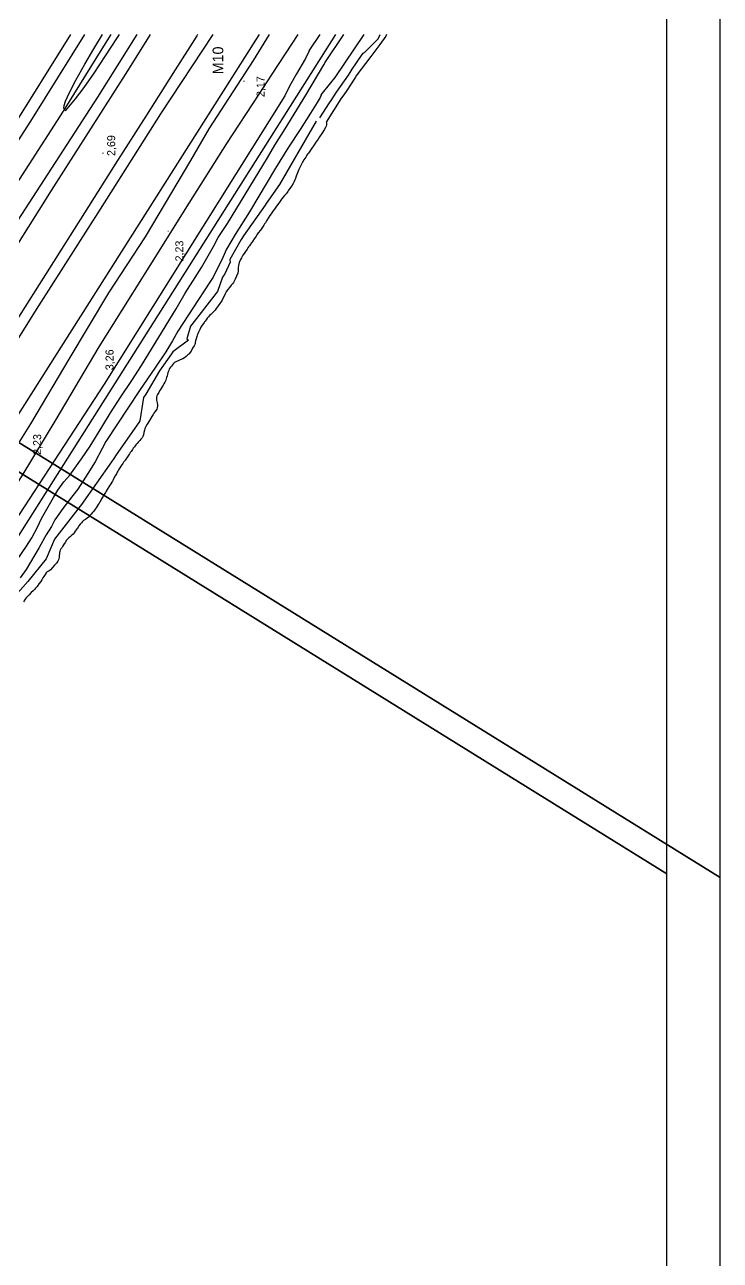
# Model space of a CAD drawing. Extents: x 731154 to 731744, y 4379381 to 4380408.
# Drawn here: x 731613.6 to 731744, y 4379970.3 to 4380201.9 of the extents above; entities that cross this region are included whole.
import ezdxf
from ezdxf.enums import TextEntityAlignment as Align

# ---------------------------------------------------------------- set-up
doc = ezdxf.new("R2010")
doc.units = 0
doc.linetypes.add('DASHED', pattern=[0])
doc.linetypes.add('HIDDEN', pattern=[0])
doc.layers.get('0').update_dxf_attribs({"linetype": 'CONTINUOUS'})
for name, color, linetype in [('1', 7, 'CONTINUOUS'), ('14', 7, 'CONTINUOUS'), ('24', 7, 'CONTINUOUS'), ('25', 7, 'CONTINUOUS'), ('39', 7, 'CONTINUOUS'), ('40', 7, 'CONTINUOUS'), ('44', 7, 'CONTINUOUS'), ('48', 7, 'CONTINUOUS'), ('8', 7, 'CONTINUOUS'), ('9', 7, 'CONTINUOUS')]:
    doc.layers.add(name, color=color, linetype=linetype)

msp = doc.modelspace()

# ---------------------------------------------------------------- linework, layer by layer
at = {"layer": '1', "color": 0, "linetype": 'CONTINUOUS'}
msp.add_lwpolyline([(731631.25, 4380200), (731630.78, 4380199.26), (731626.53, 4380192.78), (731624.66, 4380190.11), (731623.02, 4380187.98), (731621.15, 4380185.73), (731620.89, 4380186.19), (731620.93, 4380186.69), (731621.21, 4380187.51), (731621.96, 4380189.15), (731623.15, 4380191.44), (731624.81, 4380194.44), (731626.52, 4380197.35), (731628.14, 4380200)], dxfattribs=at)
at = {"layer": '14', "color": 0, "linetype": 'CONTINUOUS'}
for points in [[(731471.26, 4379961.81), (731479.79, 4379975.21), (731489.22, 4379990.02), (731499.42, 4380006.06), (731510.15, 4380022.96), (731521.07, 4380040.19), (731531.39, 4380056.51), (731540.59, 4380071.1), (731549.68, 4380085.48), (731559.74, 4380101.31), (731570.82, 4380118.71), (731582.79, 4380137.48), (731595.83, 4380158.05), (731610.87, 4380181.94), (731622.2, 4380200)], [(731637.08, 4380200), (731632.8, 4380193.21), (731625.44, 4380181.67), (731618.54, 4380170.8), (731611.87, 4380160.25), (731605.32, 4380149.9), (731598.68, 4380139.44), (731591.8, 4380128.62), (731584.82, 4380117.67), (731577.84, 4380106.73), (731570.57, 4380095.35), (731562.73, 4380083.08), (731554.81, 4380070.67), (731547.24, 4380058.8), (731539.67, 4380046.91), (731531.66, 4380034.25), (731522.98, 4380020.57), (731513.67, 4380005.96), (731504.36, 4379991.35), (731495.62, 4379977.55), (731487.13, 4379964.07)], [(731645.97, 4380200), (731645.83, 4380199.78), (731641.36, 4380192.69), (731636.39, 4380184.89), (731630.95, 4380176.38), (731624.77, 4380166.62), (731618.2, 4380156.23), (731611.65, 4380145.88), (731605.01, 4380135.42), (731598.12, 4380124.6), (731591.14, 4380113.64), (731584.16, 4380102.71), (731576.89, 4380091.31), (731569.05, 4380079.04), (731561.13, 4380066.63), (731553.56, 4380054.77), (731546, 4380042.88), (731537.99, 4380030.23), (731529.31, 4380016.55), (731520, 4380001.94), (731510.69, 4379987.33), (731501.96, 4379973.54), (731493.47, 4379960.06)]]:
    msp.add_lwpolyline(points, dxfattribs=at)
at = {"layer": '24', "color": 0, "linetype": 'CONTINUOUS'}
for points in [[(731681.42, 4380200), (731681.26, 4380199.73), (731680.13, 4380198.13), (731678.44, 4380195.92), (731675.68, 4380192.19), (731675.59, 4380192.06), (731673.82, 4380189.33), (731673.53, 4380188.91), (731672.86, 4380187.94), (731670.1, 4380183.58)], [(731670.1, 4380183.58), (731670.13, 4380183.44), (731670.18, 4380183.28), (731670.16, 4380183.07), (731670.09, 4380182.83), (731669.96, 4380182.57), (731669.71, 4380182.15), (731669.27, 4380181.48), (731668.84, 4380180.83), (731668.56, 4380180.42), (731668.37, 4380180.14), (731668.14, 4380179.82), (731667.83, 4380179.36), (731667.41, 4380178.75), (731667.01, 4380178.17), (731666.76, 4380177.8), (731666.61, 4380177.58), (731666.48, 4380177.38), (731666.27, 4380177.05), (731665.93, 4380176.51), (731665.6, 4380175.96), (731665.38, 4380175.6), (731665.26, 4380175.36), (731665.14, 4380175.11), (731664.98, 4380174.71), (731664.73, 4380174.09), (731664.49, 4380173.46), (731664.33, 4380173.06), (731664.22, 4380172.78), (731664.09, 4380172.48), (731663.88, 4380172.11), (731663.57, 4380171.62), (731663.26, 4380171.16), (731663.04, 4380170.84), (731662.89, 4380170.63), (731662.76, 4380170.44), (731662.57, 4380170.19), (731662.27, 4380169.84), (731661.95, 4380169.46), (731661.73, 4380169.17), (731661.58, 4380168.98), (731661.43, 4380168.78), (731661.19, 4380168.44), (731660.78, 4380167.88), (731660.37, 4380167.31), (731660.1, 4380166.94), (731659.93, 4380166.71), (731659.76, 4380166.44), (731659.53, 4380166.09), (731659.22, 4380165.57), (731658.91, 4380165.07), (731658.7, 4380164.73), (731658.54, 4380164.51), (731658.38, 4380164.28), (731658.14, 4380163.92), (731657.75, 4380163.37), (731657.36, 4380162.82), (731657.11, 4380162.46), (731656.96, 4380162.23), (731656.81, 4380162.02), (731656.59, 4380161.71), (731656.25, 4380161.21), (731655.91, 4380160.73), (731655.68, 4380160.41), (731655.54, 4380160.21), (731655.42, 4380160.04), (731655.25, 4380159.79), (731654.97, 4380159.38), (731654.68, 4380158.96), (731654.47, 4380158.65), (731654.32, 4380158.42), (731654.18, 4380158.19), (731654, 4380157.85), (731653.8, 4380157.29), (731653.63, 4380156.73), (731653.57, 4380156.33), (731653.57, 4380156.04), (731653.58, 4380155.73), (731653.5, 4380155.3), (731653.29, 4380154.71), (731653.05, 4380154.16), (731652.85, 4380153.8), (731652.69, 4380153.56), (731652.52, 4380153.32), (731652.29, 4380153.02), (731651.97, 4380152.63), (731651.65, 4380152.25), (731651.44, 4380151.96), (731651.32, 4380151.79), (731651.25, 4380151.65), (731651.15, 4380151.42), (731650.96, 4380151), (731650.74, 4380150.55), (731650.56, 4380150.23), (731650.44, 4380150.04), (731650.33, 4380149.88), (731650.15, 4380149.61), (731649.82, 4380149.15), (731649.48, 4380148.67), (731649.24, 4380148.35), (731649.1, 4380148.19)], [(731649.1, 4380148.19), (731649.02, 4380148.11), (731648.9, 4380148), (731648.68, 4380147.78), (731648.43, 4380147.53), (731648.22, 4380147.33), (731648.02, 4380147.12), (731647.79, 4380146.85), (731647.56, 4380146.56), (731647.38, 4380146.32), (731647.27, 4380146.16), (731647.19, 4380146.05), (731647.07, 4380145.88), (731646.84, 4380145.55), (731646.6, 4380145.17), (731646.44, 4380144.87), (731646.37, 4380144.69), (731646.34, 4380144.6), (731646.28, 4380144.48), (731646.14, 4380144.23), (731646, 4380143.94), (731645.89, 4380143.67), (731645.81, 4380143.4), (731645.71, 4380143), (731645.61, 4380142.59), (731645.54, 4380142.28), (731645.49, 4380142.08), (731645.45, 4380141.94), (731645.32, 4380141.69), (731645.05, 4380141.21), (731644.75, 4380140.69), (731644.53, 4380140.36), (731644.41, 4380140.19), (731644.32, 4380140.1), (731644.17, 4380139.96), (731643.85, 4380139.69), (731643.49, 4380139.42), (731643.2, 4380139.23), (731643.02, 4380139.14), (731642.89, 4380139.09), (731642.69, 4380139.02), (731642.31, 4380138.87), (731641.91, 4380138.69), (731641.63, 4380138.53), (731641.44, 4380138.35), (731641.25, 4380138.12), (731641.06, 4380137.88), (731640.9, 4380137.66), (731640.79, 4380137.5), (731640.73, 4380137.4), (731640.67, 4380137.28), (731640.57, 4380137.06), (731640.47, 4380136.81), (731640.38, 4380136.59), (731640.31, 4380136.35), (731640.24, 4380136.03), (731640.17, 4380135.71), (731640.1, 4380135.46), (731639.99, 4380135.23), (731639.81, 4380134.88), (731639.63, 4380134.55), (731639.51, 4380134.32), (731639.38, 4380134.11), (731639.2, 4380133.81), (731639.01, 4380133.48), (731638.86, 4380133.23), (731638.75, 4380133.05), (731638.68, 4380132.91), (731638.6, 4380132.76), (731638.48, 4380132.53), (731638.36, 4380132.27), (731638.28, 4380132.02), (731638.25, 4380131.77), (731638.26, 4380131.48), (731638.31, 4380131.21), (731638.38, 4380130.96), (731638.44, 4380130.67), (731638.44, 4380130.34), (731638.4, 4380130.02), (731638.32, 4380129.81), (731638.19, 4380129.6), (731637.98, 4380129.31), (731637.78, 4380129.03), (731637.62, 4380128.79), (731637.38, 4380128.4), (731636.95, 4380127.69), (731636.53, 4380126.98), (731636.28, 4380126.55), (731636.17, 4380126.32), (731636.09, 4380126.13), (731636.01, 4380125.86), (731635.91, 4380125.42), (731635.8, 4380125), (731635.7, 4380124.67), (731635.57, 4380124.42), (731635.35, 4380124.16), (731635.14, 4380123.91), (731634.98, 4380123.76), (731634.83, 4380123.61), (731634.63, 4380123.38), (731634.41, 4380123.13)], [(731634.41, 4380123.13), (731634.24, 4380122.91), (731634.13, 4380122.76), (731634.08, 4380122.67), (731634.03, 4380122.61), (731633.92, 4380122.46), (731633.77, 4380122.25), (731633.63, 4380122.04), (731633.49, 4380121.85), (731633.36, 4380121.66), (731633.19, 4380121.41), (731632.94, 4380121.05), (731632.68, 4380120.67), (731632.49, 4380120.41), (731632.38, 4380120.25), (731632.32, 4380120.17), (731632.25, 4380120.08), (731632.11, 4380119.87), (731631.93, 4380119.62), (731631.77, 4380119.39), (731631.59, 4380119.12), (731631.37, 4380118.78), (731631.15, 4380118.42), (731631, 4380118.15), (731630.92, 4380117.96), (731630.86, 4380117.84), (731630.75, 4380117.66), (731630.53, 4380117.29), (731630.29, 4380116.88), (731630.12, 4380116.56), (731630, 4380116.33), (731629.88, 4380116.11), (731629.68, 4380115.77), (731629.36, 4380115.26), (731629.04, 4380114.75), (731628.82, 4380114.4), (731628.69, 4380114.19), (731628.58, 4380114.01), (731628.43, 4380113.77), (731628.21, 4380113.38), (731627.98, 4380112.98), (731627.81, 4380112.67), (731627.67, 4380112.42), (731627.53, 4380112.19), (731627.36, 4380111.91), (731627.16, 4380111.61), (731626.96, 4380111.32), (731626.79, 4380111.08), (731626.64, 4380110.87), (731626.49, 4380110.67), (731626.29, 4380110.42), (731626.01, 4380110.11), (731625.73, 4380109.8), (731625.49, 4380109.56), (731625.25, 4380109.36), (731624.93, 4380109.13), (731624.61, 4380108.91), (731624.39, 4380108.73), (731624.19, 4380108.52), (731623.96, 4380108.21), (731623.73, 4380107.9), (731623.55, 4380107.65), (731623.43, 4380107.46), (731623.35, 4380107.35), (731623.23, 4380107.19), (731623.04, 4380106.92), (731622.81, 4380106.62), (731622.62, 4380106.38), (731622.41, 4380106.16), (731622.13, 4380105.91), (731621.86, 4380105.69), (731621.64, 4380105.52), (731621.41, 4380105.26), (731621.12, 4380104.81), (731620.83, 4380104.35), (731620.64, 4380104.04), (731620.49, 4380103.83), (731620.34, 4380103.6), (731620.21, 4380103.34), (731620.14, 4380103.1), (731620.1, 4380102.91), (731620.09, 4380102.8), (731620.07, 4380102.66), (731620.04, 4380102.39), (731619.99, 4380102.07), (731619.94, 4380101.79), (731619.88, 4380101.54), (731619.79, 4380101.32), (731619.67, 4380101.12), (731619.5, 4380100.94), (731619.36, 4380100.8), (731619.27, 4380100.71), (731619.11, 4380100.53), (731618.77, 4380100.13), (731618.38, 4380099.71), (731618.08, 4380099.46), (731617.88, 4380099.36), (731617.75, 4380099.29), (731617.6, 4380099.13), (731617.36, 4380098.81), (731617.12, 4380098.44)], [(731617.12, 4380098.44), (731616.95, 4380098.16), (731616.84, 4380097.96), (731616.74, 4380097.8), (731616.56, 4380097.52), (731616.22, 4380097.04), (731615.86, 4380096.54), (731615.6, 4380096.23), (731615.44, 4380096.07), (731615.33, 4380095.96), (731615.14, 4380095.77), (731614.77, 4380095.4), (731614.37, 4380095), (731614.1, 4380094.71), (731613.96, 4380094.54), (731613.85, 4380094.4), (731613.66, 4380094.15), (731613.32, 4380093.66)]]:
    msp.add_lwpolyline(points, dxfattribs=at)
at = {"layer": '25', "color": 0, "linetype": 'HIDDEN'}
msp.add_lwpolyline([(731512.69, 4380015.06), (731520.39, 4380027.42), (731532.71, 4380045.88), (731541.38, 4380059.59), (731552, 4380077.4), (731562.09, 4380093.52), (731573, 4380111.98), (731585.66, 4380131.33), (731600.07, 4380152.81), (731610.92, 4380170.23), (731620.83, 4380185.67), (731628.05, 4380197.33), (731629.75, 4380200)], dxfattribs=at)
at = {"layer": '39', "color": 0, "linetype": 'CONTINUOUS'}
msp.add_lwpolyline([(731657.51, 4380200), (731656.83, 4380198.94), (731603.69, 4380115.3), (731550.16, 4380030.47), (731496.81, 4379945.2), (731466.61, 4379899.4), (731442.11, 4379856.3), (731410.6, 4379801.59), (731366.57, 4379711.54), (731322.95, 4379621.67), (731278.82, 4379531.74), (731234.51, 4379441.59), (731214.19, 4379400)], dxfattribs=at)
at = {"layer": '40', "color": 0, "linetype": 'CONTINUOUS'}
msp.add_line((731671.81, 4380200), (731507.96, 4379941.15), dxfattribs=at)
at = {"layer": '44', "color": 0, "linetype": 'CONTINUOUS'}
for p, q in [((731666.9, 4380196.96), (731668.97, 4380200)), ((731673.33, 4380200), (731669.87, 4380194.92))]:
    msp.add_line(p, q, dxfattribs=at)
for points in [[(731668.89, 4380184.38), (731670.7, 4380187.23), (731671.01, 4380187.67), (731672.05, 4380189.19), (731674.26, 4380192.42), (731674.57, 4380192.89), (731674.96, 4380193.5), (731676.73, 4380196.09), (731677.04, 4380196.53), (731677.25, 4380196.67), (731679.39, 4380198.81), (731679.77, 4380199.14), (731679.81, 4380199.19), (731680.24, 4380200)], [(731677.14, 4380200), (731671.73, 4380191.94), (731670.91, 4380191), (731669.08, 4380188.71)], [(731666.9, 4380196.96), (731666.22, 4380195.51), (731664.51, 4380192.66), (731663.21, 4380190.32), (731662.32, 4380188.52), (731628.44, 4380134.46), (731609.73, 4380105.75)], [(731611.23, 4380100.16), (731613.88, 4380104.1), (731614.9, 4380105.65), (731615.96, 4380107.65), (731616.7, 4380109.3), (731618.93, 4380113.23), (731619.75, 4380114.63), (731620.92, 4380116.19), (731622.02, 4380117.42), (731624.19, 4380120.48), (731625.81, 4380122.85), (731628.03, 4380126.41), (731629.64, 4380129.1), (731631.59, 4380132.13), (731633.62, 4380135.14), (731635.46, 4380137.98), (731641.95, 4380148.63), (731643.65, 4380151.53), (731645.49, 4380154.48), (731646.72, 4380156.37), (731648.93, 4380160.28), (731649.86, 4380162), (731651.56, 4380164.6), (731659.07, 4380176.94), (731660.45, 4380179.3), (731662.4, 4380182.32), (731666.3, 4380188.65), (731669.68, 4380194.36), (731669.93, 4380194.8), (731669.87, 4380194.92)], [(731669.08, 4380188.71), (731669.12, 4380188.67), (731668.96, 4380188.19), (731668.43, 4380187.27), (731667.15, 4380185.31), (731665.21, 4380182.21), (731663.05, 4380178.89), (731660.61, 4380174.98), (731655.69, 4380166.81), (731653.03, 4380162.56), (731651.4, 4380159.78), (731650.68, 4380158.21), (731648.91, 4380154.53), (731648.17, 4380153.44), (731642.26, 4380144.39), (731641.27, 4380142.58), (731640, 4380140.55), (731638.1, 4380137.67), (731635.08, 4380133.29), (731628.75, 4380123.73), (731628.11, 4380122.42), (731626.76, 4380119.92), (731625.41, 4380117.71), (731623.54, 4380114.79), (731622.56, 4380113.6), (731620.72, 4380111.19), (731619.23, 4380109.05), (731618.6, 4380107.81), (731617.6, 4380106.21), (731616.26, 4380103.84), (731613.85, 4380099.75), (731612.73, 4380098.17)], [(731668.19, 4380183.79), (731661.31, 4380171.89), (731658.84, 4380168.36), (731658.62, 4380168.04), (731654.59, 4380162.27), (731654.14, 4380161.62), (731654.14, 4380161.62), (731652, 4380157.87), (731652.09, 4380157.33), (731652.09, 4380157.33), (731651.07, 4380155.17), (731650.62, 4380154.54), (731650.62, 4380154.54), (731649.7, 4380151.84), (731649.47, 4380151.52), (731644.9, 4380145.65), (731644.67, 4380145.33), (731643.97, 4380142.96), (731644.29, 4380142.73), (731641.31, 4380140.52), (731641.09, 4380140.19), (731638.85, 4380136.98), (731638.85, 4380136.98), (731636.26, 4380132.6), (731635.81, 4380131.96), (731635.81, 4380131.96), (731635.17, 4380127.63), (731634.95, 4380127.31), (731630.69, 4380121.21), (731630.25, 4380120.57), (731629.8, 4380119.92), (731624.2, 4380111.91), (731623.97, 4380111.59), (731619.17, 4380105.4), (731619.17, 4380105.4), (731617.58, 4380101.73), (731617.58, 4380101.73), (731614.12, 4380097.48), (731614.12, 4380097.48), (731611.78, 4380094.81)]]:
    msp.add_lwpolyline(points, dxfattribs=at)
at = {"layer": '8', "color": 0, "linetype": 'CONTINUOUS'}
for p, q in [((731656.46, 4380195.13), (731659.43, 4380200)), ((731664.79, 4380200), (731659.87, 4380192.62))]:
    msp.add_line(p, q, dxfattribs=at)
at = {"layer": '8', "color": 0, "linetype": 'DASHED'}
msp.add_lwpolyline([(731508.06, 4379962.64), (731517.02, 4379974.19), (731525.22, 4379984.51), (731531.46, 4379992.65), (731535.13, 4379997.9), (731542.76, 4380010.86), (731550.76, 4380024.42), (731558.93, 4380037.76), (731568.23, 4380052.85), (731573.39, 4380061.94), (731581.75, 4380076.52), (731590.38, 4380089.25), (731598.07, 4380101.25), (731607.15, 4380115.06), (731614.73, 4380127.03), (731621.9, 4380139.19), (731629.34, 4380151.62), (731636.21, 4380162.12), (731644.72, 4380176.42), (731648.17, 4380182.34), (731656.46, 4380195.13)], dxfattribs=at)
at = {"layer": '8', "color": 0, "linetype": 'CONTINUOUS'}
msp.add_lwpolyline([(731659.87, 4380192.62), (731657.47, 4380188.83), (731651.4, 4380179.6), (731644.31, 4380168.41), (731636.09, 4380155.23), (731627.46, 4380141.46), (731619.4, 4380127.87), (731613.04, 4380117.32), (731608.88, 4380111.08), (731599.8, 4380096.39), (731592.04, 4380084.41), (731582.85, 4380069.9), (731573.66, 4380055.15), (731563.71, 4380039.34), (731557.33, 4380028.65), (731552.59, 4380021), (731545.3, 4380007.89), (731539.91, 4379999.69), (731537.23, 4379995.89), (731532.55, 4379989.5), (731521.94, 4379976.15), (731513.81, 4379964.44)], dxfattribs=at)
at = {"layer": '9', "color": 0, "linetype": 'HIDDEN'}
for points in [[(731371.83, 4379785.82), (731382.08, 4379806.07), (731394.71, 4379829.65), (731406.41, 4379851.44), (731418.72, 4379872.37), (731433.94, 4379897.69), (731445.06, 4379915.57), (731455.9, 4379933.03), (731476.03, 4379965.36), (731503.26, 4380008.55), (731524.77, 4380042.76), (731552.67, 4380086.48), (731562.7, 4380102.96), (731572.27, 4380117.46), (731584.85, 4380137.23), (731599.25, 4380159.89), (731614.72, 4380183.76), (731624.81, 4380200)], [(731634.57, 4380200), (731627.21, 4380188.28), (731611.46, 4380163.96), (731598.41, 4380143.25), (731585.2, 4380122.16), (731567.92, 4380094.98), (731548.39, 4380064.61), (731527.57, 4380031.52), (731514.51, 4380011), (731496.55, 4379981.79), (731472.84, 4379944.91), (731450.6, 4379909.94), (731438.13, 4379889.85), (731427.91, 4379872.42), (731417.12, 4379854.04), (731406.78, 4379835.46), (731394.27, 4379811.26), (731380.95, 4379785.25), (731376.07, 4379775.19)], [(731387.18, 4379770.19), (731397.58, 4379791.87), (731412.43, 4379820.94), (731429.03, 4379849.46), (731443.4, 4379874.71), (731458.89, 4379901.04), (731476.85, 4379929.96), (731496.21, 4379960), (731514.62, 4379988.96), (731514.88, 4379989.16), (731523.34, 4380003.05), (731533.54, 4380018.27), (731545.75, 4380036.91), (731561.48, 4380062.46), (731576.1, 4380085.91), (731589.71, 4380107.51), (731603.52, 4380128.96), (731616.2, 4380149.15), (731627.76, 4380167.28), (731639.08, 4380185.16), (731648.9, 4380200)]]:
    msp.add_lwpolyline(points, dxfattribs=at)

# ---------------------------------------------------------------- texts
at = {"layer": '39', "color": 0, "linetype": 'CONTINUOUS'}
msp.add_text('M10', height=2, rotation=90, dxfattribs=at).set_placement((731649.79, 4380195.17), align=Align.MIDDLE)
at = {"layer": '48', "color": 0, "linetype": 'CONTINUOUS'}
for s, p in [('.', (731654.8, 4380191.03)), (' 2,17', (731658.54, 4380187.74)), (' 2,69', (731630.52, 4380176.7)), ('.', (731628.34, 4380177.51)), ('.', (731640.57, 4380162.89)), (' 2,23', (731643.3, 4380156.93)), (' 3,26', (731630.21, 4380136.54)), ('.', (731631.71, 4380136.13)), (' 2,23', (731616.64, 4380120.67))]:
    msp.add_text(s, height=1.5, rotation=90, dxfattribs=at).set_placement(p)

# ---------------------------------------------------------------- meshes
at = {"color": 0, "linetype": 'CONTINUOUS'}
mesh = msp.add_polyface(dxfattribs=at)
corners = [(731154.5, 4379381), (731154.5, 4379381), (731154.5, 4379571.96), (731462.5, 4379381), (731154.5, 4379746.49), (731744, 4379381), (731154.5, 4380407.5), (731744, 4380042.01), (731744, 4380407.5)]
mesh.append_faces([[corners[k] for k in face] for face in [(0, 1, 3, 2), (2, 3, 5, 4), (4, 5, 7, 6), (6, 7, 8, 8)]], dxfattribs={"vtx0": -1, "vtx2": -1, "color": 0})
mesh = msp.add_polyface(dxfattribs=at)
corners = [(731164.5, 4379391), (731164.5, 4379391), (731164.5, 4379575.76), (731462.5, 4379391), (731164.5, 4379744.09), (731734, 4379391), (731164.5, 4380211), (731734, 4379857.91), (731462.5, 4380211), (731734, 4380042.67), (731734, 4380211)]
mesh.append_faces([[corners[k] for k in face] for face in [(0, 1, 3, 2), (2, 3, 5, 4), (4, 5, 7, 6), (6, 7, 9, 8), (8, 9, 10, 10)]], dxfattribs={"vtx0": -1, "vtx2": -1, "color": 0})

doc.saveas('drawing.dxf')
